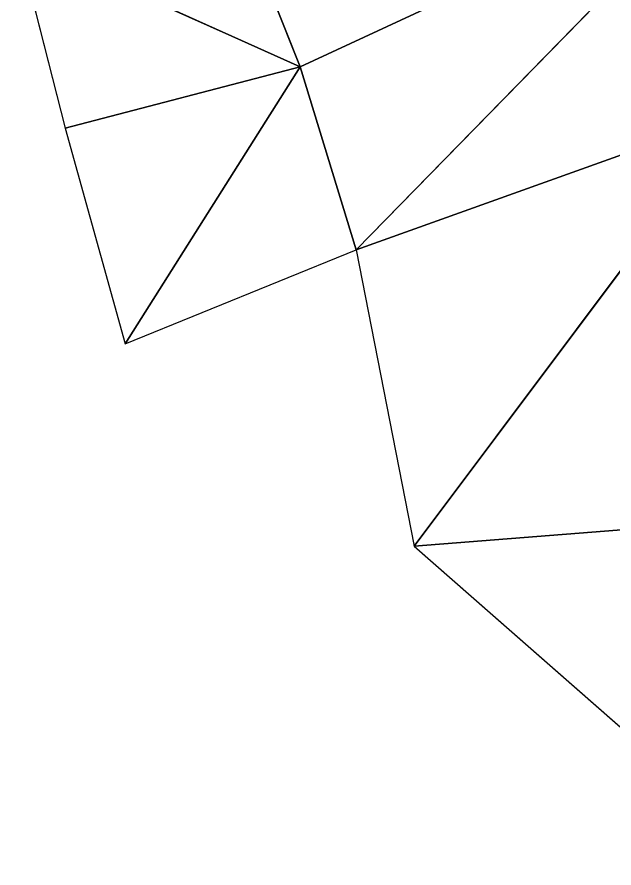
# Model space of a CAD drawing. Header units: metres. Extents: x 0 to 613718, y 0 to 269741.
# Drawn here: x 611949.8 to 612122.8, y 268373.3 to 268619.8 of the extents above; entities that cross this region are included whole.
import ezdxf

# ---------------------------------------------------------------- set-up
doc = ezdxf.new("R2010")
doc.units = ezdxf.units.M
doc.layers.get('0').update_dxf_attribs({"color": 13, "true_color": 0xff5454})

# ---------------------------------------------------------------- blocks, each defined once
blk = doc.blocks.new('Group1_1')
for p, q in [((612156.41, 268663.26, 247.72), (612031.83, 268605.37, 247.49)), ((612048.11, 268552.37, 247.47), (612156.41, 268663.26, 247.72)), ((612031.83, 268605.37, 247.49), (612010.46, 268659.06, 247.49)), ((611949.79, 268642.32, 247.34), (611963.78, 268587.66, 247.34)), ((612031.83, 268605.37, 247.49), (611949.79, 268642.32, 247.34)), ((611963.78, 268587.66, 247.34), (612031.83, 268605.37, 247.49)), ((611981.17, 268525.18, 247.32), (612031.83, 268605.37, 247.49)), ((612031.83, 268605.37, 247.49), (612048.11, 268552.37, 247.47)), ((612158.98, 268592.12, 247.66), (612048.11, 268552.37, 247.47)), ((612158.98, 268592.12, 247.66), (612064.85, 268466.61, 247.39)), ((611963.78, 268587.66, 247.34), (611981.17, 268525.18, 247.32)), ((611981.17, 268525.18, 247.32), (612048.11, 268552.37, 247.47)), ((612048.11, 268552.37, 247.47), (612064.85, 268466.61, 247.39)), ((612064.85, 268466.61, 247.39), (612171.53, 268474.97, 247.49)), ((612064.85, 268466.61, 247.39), (612171.08, 268373.34, 247.27))]:
    blk.add_line(p, q)
mesh = blk.add_polyface()
corners = [(612156.41, 268663.26, 247.72), (612010.46, 268659.06, 247.49), (612031.83, 268605.37, 247.49)]
mesh.append_faces([[corners[k] for k in face] for face in [(0, 1, 2)]])
mesh = blk.add_polyface()
corners = [(612156.41, 268663.26, 247.72), (612031.83, 268605.37, 247.49), (612048.11, 268552.37, 247.47)]
mesh.append_faces([[corners[k] for k in face] for face in [(0, 1, 2)]])
mesh = blk.add_polyface()
corners = [(612158.98, 268592.12, 247.66), (612156.41, 268663.26, 247.72), (612048.11, 268552.37, 247.47)]
mesh.append_faces([[corners[k] for k in face] for face in [(0, 1, 2)]])
mesh = blk.add_polyface()
corners = [(612031.83, 268605.37, 247.49), (612010.46, 268659.06, 247.49), (611949.79, 268642.32, 247.34)]
mesh.append_faces([[corners[k] for k in face] for face in [(0, 1, 2)]])
mesh = blk.add_polyface()
corners = [(612031.83, 268605.37, 247.49), (611949.79, 268642.32, 247.34), (611963.78, 268587.66, 247.34)]
mesh.append_faces([[corners[k] for k in face] for face in [(0, 1, 2)]])
mesh = blk.add_polyface()
corners = [(612031.83, 268605.37, 247.49), (611963.78, 268587.66, 247.34), (611981.17, 268525.18, 247.32)]
mesh.append_faces([[corners[k] for k in face] for face in [(0, 1, 2)]])
mesh = blk.add_polyface()
corners = [(612048.11, 268552.37, 247.47), (612031.83, 268605.37, 247.49), (611981.17, 268525.18, 247.32)]
mesh.append_faces([[corners[k] for k in face] for face in [(0, 1, 2)]])
mesh = blk.add_polyface()
corners = [(612158.98, 268592.12, 247.66), (612048.11, 268552.37, 247.47), (612064.85, 268466.61, 247.39)]
mesh.append_faces([[corners[k] for k in face] for face in [(0, 1, 2)]])
mesh = blk.add_polyface()
corners = [(612171.53, 268474.97, 247.49), (612158.98, 268592.12, 247.66), (612064.85, 268466.61, 247.39)]
mesh.append_faces([[corners[k] for k in face] for face in [(0, 1, 2)]])
mesh = blk.add_polyface()
corners = [(612171.53, 268474.97, 247.49), (612064.85, 268466.61, 247.39), (612171.08, 268373.34, 247.27)]
mesh.append_faces([[corners[k] for k in face] for face in [(0, 1, 2)]])

msp = doc.modelspace()

# ---------------------------------------------------------------- block references
msp.add_blockref('Group1_1', (0, 0))

doc.saveas('drawing.dxf')
